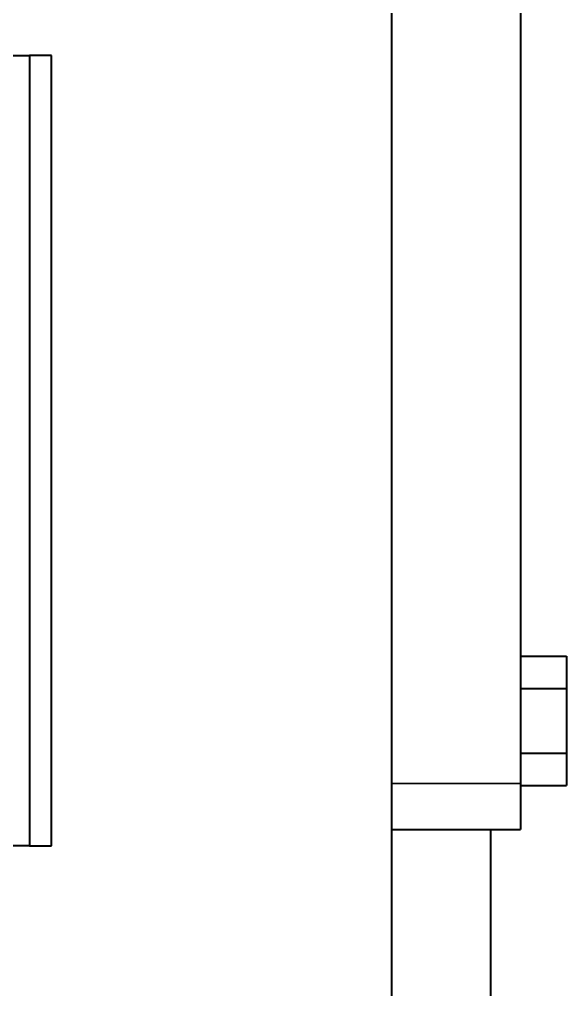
# Model space of a CAD drawing. Header units: millimetres. Extents: x 0 to 3364, y 0 to 2376.
# Drawn here: x 1398.8 to 1481.8, y 817.9 to 965.2 of the extents above; entities that cross this region are included whole.
import ezdxf

# ---------------------------------------------------------------- set-up
doc = ezdxf.new("R2010")
doc.units = ezdxf.units.MM
doc.header["$LTSCALE"] = 4
doc.layers.add('가시적인 것(ISO)', color=3, linetype='Continuous', lineweight=40, true_color=0x00ff00)
doc.layers.add('가시적인 좁은 것(ISO)', color=3, linetype='Continuous', lineweight=35, true_color=0x00ff00)

msp = doc.modelspace()

# ---------------------------------------------------------------- linework, layer by layer
at = {"layer": '가시적인 것(ISO)'}
for p, q in [((1455.3011, 370.1988), (1455.3011, 1009.6988)), ((1474.8011, 995.1988), (1474.8011, 849.1988)), ((1240.3011, 959.6988), (1400.3011, 959.6988)), ((1403.6011, 959.6988), (1400.3011, 959.6988)), ((1400.3011, 959.6988), (1400.3011, 839.6988)), ((1403.6011, 839.6988), (1403.6011, 959.6988)), ((1474.8011, 868.5137), (1481.8011, 868.5137)), ((1481.8011, 868.5137), (1481.8011, 863.6063)), ((1474.8011, 863.6063), (1481.8011, 863.6063)), ((1481.8011, 863.6063), (1481.8011, 853.7913)), ((1474.8011, 853.7913), (1481.8011, 853.7913)), ((1481.8011, 853.7913), (1481.8011, 848.8838)), ((1474.8011, 849.1988), (1474.8011, 842.1988)), ((1474.8011, 848.8838), (1481.8011, 848.8838)), ((1455.3011, 842.1988), (1474.8011, 842.1988)), ((1470.3011, 446.3817), (1470.3011, 842.1988)), ((1400.3011, 839.6988), (1240.3011, 839.6988)), ((1400.3011, 839.6988), (1403.6011, 839.6988))]:
    msp.add_line(p, q, dxfattribs=at)
at = {"layer": '가시적인 좁은 것(ISO)'}
msp.add_line((1474.8011, 849.1988), (1455.3011, 849.1988), dxfattribs=at)

doc.saveas('drawing.dxf')
